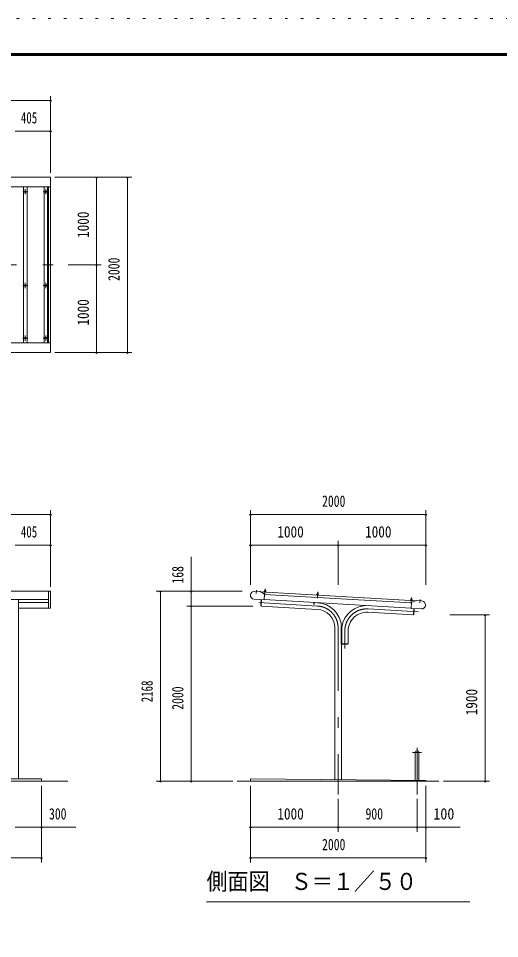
# Model space of a CAD drawing. Units: millimetres, scale not verified, with parts at other scales. Extents: x -23448 to 23452, y -10500 to 10500.
# Drawn here: x 4393 to 9878, y 0 to 10500 of the extents above; entities that cross this region are included whole.
import ezdxf
from ezdxf.enums import TextEntityAlignment as Align

# ---------------------------------------------------------------- set-up
doc = ezdxf.new("R2010")
doc.units = ezdxf.units.MM
doc.header["$LTSCALE"] = 60
doc.linetypes.add('USER3', pattern=[24, 12, -5, 2, -5])
doc.linetypes.add('USER4', pattern=[3, 0.5, -2.5])
for name, color, linetype, lineweight in [('0-2_1-0BOLD', 7, 'Continuous', 18), ('0-3_1-2CENTER', 3, 'USER3', 18), ('0-4_1-4THIN', 4, 'Continuous', 18), ('0-5_1-5DIM', 3, 'Continuous', 18), ('0-C_F-F', 5, 'Continuous', 18), ('0-D_F-E_J_ADD', 5, 'USER4', 18)]:
    doc.layers.add(name, color=color, linetype=linetype, lineweight=lineweight)
doc.styles.add('ＭＳ ゴシック', font='')
doc.styles.get('ＭＳ ゴシック').set_extended_font_data('MS Gothic')

msp = doc.modelspace()

# ---------------------------------------------------------------- linework, layer by layer
at = {"layer": '0-2_1-0BOLD'}
for p, q in [((-3400.47, 8577.67), (4759.53, 8577.67)), ((4734.53, 8577.67), (4734.53, 6797.67)), ((4759.53, 6797.67), (-3400.47, 6797.67)), ((4734.54, 3768.55), (4734.54, 3962.67)), ((7151.02, 3958.33), (8926.08, 3855.97)), ((7216.36, 3957.8), (7193.89, 3959.1)), ((8875.56, 3831.34), (7198.36, 3928.05)), ((7202.47, 3968.8), (7202.17, 3963.69)), ((7202.86, 3977.74), (7209.59, 3977.35)), ((7208.66, 3963.32), (7208.95, 3968.43)), ((7801.47, 3934.27), (7801.18, 3929.16)), ((7801.86, 3943.2), (7808.6, 3942.81)), ((7807.66, 3928.78), (7807.96, 3933.89)), ((7815.36, 3923.26), (7815.18, 3920.04)), ((4734.54, 3868.72), (-3375.47, 3868.72)), ((4392.68, 1824.67), (4392.68, 3868.72)), ((4392.68, 3834.18), (4734.54, 3834.18)), ((7194.73, 3865.15), (7080.42, 3871.74)), ((7161.59, 3867.06), (7157.49, 3795.98)), ((7157.49, 3795.98), (7160.69, 3795.8)), ((7160.57, 3793.7), (7164.79, 3866.88)), ((7160.57, 3793.7), (7799.74, 3756.85)), ((8872.11, 3771.44), (7194.91, 3868.15)), ((7763.97, 3835.34), (7762.7, 3813.37)), ((8861.1, 3862.96), (8883.57, 3861.67)), ((8869.39, 3867.56), (8869.69, 3872.67)), ((8876.16, 3872.3), (8875.87, 3867.18)), ((8876.81, 3881.21), (8876.32, 3872.79)), ((8376.04, 3723.62), (8897.68, 3693.54)), ((8897.68, 3693.54), (8901.89, 3766.71)), ((8900.99, 3695.45), (8897.81, 3695.63)), ((8905.09, 3766.53), (8901, 3695.45)), ((7999.39, 3545.35), (7999.39, 1815.05)), ((8078.7, 3362.12), (8078.7, 3562.12)), ((8151.99, 3362.12), (8151.99, 3512.12)), ((8072.69, 3362.12), (8151.99, 3362.12)), ((8075.69, 1814.29), (8075.69, 3362.12)), ((8916.19, 2124.67), (8916.19, 1805.88)), ((8958.89, 1805.46), (8958.89, 2124.67)), ((4954.54, 1794.67), (-3595.47, 1794.67)), ((6887.54, 1794.67), (9187.55, 1794.67)), ((9037.54, 1804.67), (9037.54, 1794.67))]:
    msp.add_line(p, q, dxfattribs=at)
msp.add_lwpolyline([(4759.53, 6687.67), (4759.53, 8687.67), (-3400.47, 8687.67), (-3400.47, 6687.67)], close=True, dxfattribs=at)
for points in [[(-3033.62, 3768.55), (-3400.47, 3768.55), (-3400.47, 3962.67), (4759.53, 3962.67), (4759.53, 3768.55), (4392.68, 3768.55)], [(7194.73, 3865.15), (7198.53, 3931.04), (7150.06, 3958.88), (7085.66, 3962.59)], [(7193.71, 3955.87), (7193.89, 3959.1), (7198.57, 3963.9), (7212.27, 3963.11), (7216.36, 3957.8), (7216.17, 3954.57)], [(7198.93, 3963.88), (7199.22, 3968.99), (7200.13, 3969.44), (7211.35, 3968.8), (7212.19, 3968.24), (7211.9, 3963.13)], [(7209.11, 3968.93), (7209.59, 3977.35), (7208.54, 3978.54), (7204.05, 3978.79), (7202.86, 3977.74), (7202.37, 3969.32)], [(7792.71, 3921.33), (7792.9, 3924.56), (7815.36, 3923.26), (7811.27, 3928.57), (7797.57, 3929.36), (7792.9, 3924.56)], [(7797.93, 3929.34), (7798.23, 3934.46), (7799.13, 3934.91), (7810.36, 3934.26), (7811.2, 3933.71), (7810.91, 3928.59)], [(7808.11, 3934.39), (7808.6, 3942.81), (7807.54, 3944), (7803.04, 3944.26), (7801.86, 3943.2), (7801.37, 3934.78)], [(7762.7, 3813.37), (7759.5, 3813.56), (7760.77, 3835.52)], [(8883.38, 3858.44), (8883.57, 3861.67), (8879.48, 3866.98), (8865.78, 3867.76), (8861.1, 3862.96), (8860.92, 3859.73)], [(8879.11, 3867), (8879.41, 3872.11), (8878.57, 3872.66), (8867.34, 3873.31), (8866.44, 3872.86), (8866.14, 3867.75)], [(8869.58, 3873.18), (8870.07, 3881.6), (8876.81, 3881.21), (8875.75, 3882.4), (8871.26, 3882.66), (8870.07, 3881.6)], [(8991.48, 3852.7), (8927.09, 3856.41), (8875.73, 3834.33), (8871.93, 3768.44), (8986.25, 3761.85)], [(8078.7, 3562.12), (8072.69, 3562.12), (8072.69, 3362.12)], [(8077.84, 3362.12), (8077.84, 3358.92), (8149.84, 3358.92), (8149.84, 3362.12)], [(-3295.47, 1794.67), (-3295.47, 1824.67), (4654.53, 1824.67), (4654.53, 1794.67)], [(9037.54, 1804.67), (7037.55, 1824.67), (7037.55, 1794.67)]]:
    msp.add_lwpolyline(points, dxfattribs=at)
for centre in [(4471.2, 8522.67), (4704.53, 8522.67), (4471.2, 7452.68), (4704.53, 7452.68), (4471.2, 6852.68), (4704.53, 6852.68)]:
    msp.add_circle(centre, 10, dxfattribs=at)
for centre, radius, start, end in [((7083.05, 3917.17), 45.5, 86.69978, 266.69978), ((7200.71, 3966.53), 2.88, 52.31572, 112.31572), ((7205.12, 3958.39), 10.75, 69.11201, 104.28793), ((7210.44, 3965.97), 2.88, 61.08423, 121.08423), ((7799.72, 3931.99), 2.88, 52.31572, 112.31572), ((7804.13, 3923.85), 10.75, 69.11201, 104.28793), ((7809.45, 3931.43), 2.88, 61.08423, 121.08423), ((7787.54, 3545.35), 288.15, 3.33707, 86.70007), ((8363.85, 3512.12), 288.15, 86.70003, 171.72519), ((8867.92, 3870.4), 2.88, 52.30984, 112.30984), ((8872.33, 3862.26), 10.75, 69.11124, 104.28716), ((8877.65, 3869.84), 2.88, 61.07835, 121.07835), ((8988.86, 3807.28), 45.5, 266.69992, 86.69992), ((7787.54, 3545.35), 211.85, 0, 86.7), ((8363.85, 3512.12), 211.85, 86.7, 180), ((8937.54, 2124.67), 21.35, 0, 180)]:
    msp.add_arc(centre, radius, start, end, dxfattribs=at)
at = {"layer": '0-3_1-2CENTER'}
for p, q in [((4501.2, 8522.67), (4441.2, 8522.67)), ((4471.2, 8492.68), (4471.2, 8552.68)), ((4734.53, 8522.67), (4674.53, 8522.67)), ((4704.53, 8552.68), (4704.53, 8492.68)), ((-3550.47, 7687.67), (4909.53, 7687.67)), ((4471.2, 7482.68), (4471.2, 7422.67)), ((4704.53, 7482.68), (4704.53, 7422.67)), ((4501.2, 7452.68), (4441.2, 7452.68)), ((4734.53, 7452.68), (4674.53, 7452.68)), ((4441.2, 6852.68), (4501.2, 6852.68)), ((4471.2, 6882.68), (4471.2, 6822.68)), ((4674.53, 6852.68), (4734.53, 6852.68)), ((4704.53, 6882.68), (4704.53, 6822.68)), ((7106.01, 3977.05), (7103.8, 3938.11)), ((7202.89, 3919.8), (7206.93, 3989.9)), ((7801.9, 3885.26), (7805.94, 3955.36)), ((8870.11, 3823.67), (8874.15, 3893.77)), ((7133.05, 3833.5), (7801.94, 3794.93)), ((8972.93, 3869.4), (8970.65, 3830.46)), ((8952.99, 3728.57), (8378.24, 3761.71)), ((8037.54, 3545.35), (8037.54, 1644.67)), ((8113.84, 3512.12), (8113.84, 3308.92)), ((8988.89, 2124.67), (8886.19, 2124.67)), ((8937.54, 1644.67), (8937.54, 2176.02))]:
    msp.add_line(p, q, dxfattribs=at)
for centre, start, end in [((7787.54, 3545.35), 0, 86.69983), ((8363.85, 3512.12), 86.70003, 180)]:
    msp.add_arc(centre, 250, start, end, dxfattribs=at)
at = {"layer": '0-4_1-4THIN'}
for p, q in [((4451.19, 8577.68), (4451.19, 6797.68)), ((4491.19, 6797.68), (4491.19, 8577.68)), ((4684.52, 8577.68), (4684.52, 6797.68)), ((4724.53, 6797.68), (4724.53, 8577.68))]:
    msp.add_line(p, q, dxfattribs=at)
at = {"layer": '0-5_1-5DIM'}
for p, q in [((-3400.47, 9562.67), (4759.53, 9562.67)), ((4769.53, 9562.67), (4749.53, 9562.67)), ((4759.53, 9612.67), (4759.53, 8737.67)), ((4354.53, 9212.68), (4759.53, 9212.68)), ((4769.53, 9212.68), (4749.53, 9212.68)), ((4809.53, 8687.67), (5684.53, 8687.67)), ((5294.54, 8687.67), (5274.54, 8687.67)), ((5284.54, 8687.67), (5284.54, 7687.67)), ((5644.53, 8687.67), (5624.53, 8687.67)), ((5634.53, 6687.67), (5634.53, 8687.67)), ((4959.53, 7687.67), (5334.54, 7687.67)), ((5294.54, 7687.67), (5274.54, 7687.67)), ((5284.54, 7687.67), (5284.54, 6687.67)), ((4809.53, 6687.67), (5684.53, 6687.67)), ((5294.54, 6687.67), (5274.54, 6687.67)), ((5644.53, 6687.67), (5624.53, 6687.67)), ((-3400.47, 4837.67), (4759.53, 4837.67)), ((4769.53, 4837.67), (4749.53, 4837.67)), ((4759.53, 4887.67), (4759.53, 4012.67)), ((7047.55, 4837.67), (7027.55, 4837.67)), ((7037.55, 4037.67), (7037.55, 4887.67)), ((7037.55, 4837.67), (9037.54, 4837.67)), ((9047.54, 4837.67), (9027.54, 4837.67)), ((9037.54, 4887.67), (9037.54, 4037.67)), ((8037.54, 4037.67), (8037.54, 4537.67)), ((4354.53, 4487.67), (4759.53, 4487.67)), ((4769.53, 4487.67), (4749.53, 4487.67)), ((7047.55, 4487.67), (7027.55, 4487.67)), ((7037.55, 4487.67), (8037.54, 4487.67)), ((8047.54, 4487.67), (8027.54, 4487.67)), ((8037.54, 4487.67), (9037.54, 4487.67)), ((9047.54, 4487.67), (9027.54, 4487.67)), ((6362.54, 3962.67), (6362.54, 4355.18)), ((5962.54, 3962.67), (6942.4, 3962.67)), ((6022.54, 3962.67), (6002.54, 3962.67)), ((6012.54, 1794.67), (6012.54, 3962.67)), ((6372.54, 3962.67), (6352.54, 3962.67)), ((6362.54, 3794.67), (6362.54, 3962.67)), ((7064.97, 3794.67), (6312.54, 3794.67)), ((6372.54, 3794.67), (6352.54, 3794.67)), ((6362.54, 1794.67), (6362.54, 3794.67)), ((9312.54, 3694.67), (9762.54, 3694.67)), ((9722.54, 3694.67), (9702.54, 3694.67)), ((9712.54, 1794.67), (9712.54, 3694.67)), ((6837.54, 1794.67), (5962.54, 1794.67)), ((6022.54, 1794.67), (6002.54, 1794.67)), ((6372.54, 1794.67), (6352.54, 1794.67)), ((9237.55, 1794.67), (9762.54, 1794.67)), ((9722.54, 1794.67), (9702.54, 1794.67)), ((4654.53, 1744.67), (4654.53, 869.67)), ((7037.55, 869.67), (7037.55, 1744.67)), ((9037.54, 1744.67), (9037.54, 869.67)), ((8037.54, 1594.67), (8037.54, 1219.67)), ((8937.54, 1219.67), (8937.54, 1594.67)), ((4354.53, 1269.67), (4654.53, 1269.67)), ((4664.53, 1269.67), (4644.53, 1269.67)), ((4654.53, 1269.67), (5047.04, 1269.67)), ((7047.55, 1269.67), (7027.55, 1269.67)), ((7037.55, 1269.67), (8037.54, 1269.67)), ((8047.54, 1269.67), (8027.54, 1269.67)), ((8037.54, 1269.67), (8937.54, 1269.67)), ((8947.54, 1269.67), (8927.54, 1269.67)), ((8937.54, 1269.67), (9037.54, 1269.67)), ((9047.54, 1269.67), (9027.54, 1269.67)), ((9037.54, 1269.67), (9430.04, 1269.67)), ((4654.53, 919.67), (-3295.47, 919.67)), ((4664.53, 919.67), (4644.53, 919.67)), ((7047.55, 919.67), (7027.55, 919.67)), ((9037.54, 919.67), (7037.55, 919.67)), ((9047.54, 919.67), (9027.54, 919.67)), ((9537.54, 419.67), (6537.55, 419.67))]:
    msp.add_line(p, q, dxfattribs=at)
for centre in [(4759.53, 9562.67), (4759.53, 9212.68), (5284.54, 8687.67), (5634.53, 8687.67), (5284.54, 7687.67), (5284.54, 6687.67), (5634.53, 6687.67), (4759.53, 4837.67), (7037.55, 4837.67), (9037.54, 4837.67), (4759.53, 4487.67), (7037.55, 4487.67), (8037.54, 4487.67), (9037.54, 4487.67), (6012.54, 3962.67), (6362.54, 3962.67), (6362.54, 3794.67), (9712.54, 3694.67), (6012.54, 1794.67), (6362.54, 1794.67), (9712.54, 1794.67), (4654.53, 1269.67), (7037.55, 1269.67), (8037.54, 1269.67), (8937.54, 1269.67), (9037.54, 1269.67), (4654.53, 919.67), (7037.55, 919.67), (9037.54, 919.67)]:
    msp.add_arc(centre, 10, 180, 0, dxfattribs=at)
at = {"layer": '0-C_F-F'}
for points in [[(22951.87, -10000), (-5748.13, -10000), (-5748.13, 10100), (22951.87, 10100)], [(22949.37, -9997.5), (-5745.63, -9997.5), (-5745.63, 10097.5), (22949.37, 10097.5)], [(22946.87, -9995), (22946.87, 10095), (-5743.13, 10095), (-5743.13, -9995)], [(22944.37, -9992.5), (-5740.63, -9992.5), (-5740.63, 10092.5), (22944.37, 10092.5)], [(22941.87, -9990), (22941.87, 10090), (-5738.13, 10090), (-5738.13, -9990)], [(22939.37, -9987.5), (-5735.63, -9987.5), (-5735.63, 10087.5), (22939.37, 10087.5)], [(22936.87, -9985), (22936.87, 10085), (-5733.13, 10085), (-5733.13, -9985)], [(22934.37, -9982.5), (-5730.63, -9982.5), (-5730.63, 10082.5), (22934.37, 10082.5)], [(22931.87, -9980), (-5728.13, -9980), (-5728.13, 10080), (22931.87, 10080)], [(22929.37, -9977.5), (-5725.63, -9977.5), (-5725.63, 10077.5), (22929.37, 10077.5)], [(22926.87, -9975), (22926.87, 10075), (-5723.12, 10075), (-5723.12, -9975)]]:
    msp.add_lwpolyline(points, close=True, dxfattribs=at)
at = {"layer": '0-D_F-E_J_ADD'}
msp.add_lwpolyline([(23451.87, -10500), (-6248.13, -10500), (-6248.13, 10500), (23451.87, 10500)], close=True, dxfattribs=at)

# ---------------------------------------------------------------- texts
at = {"layer": '0-5_1-5DIM', "color": 7, "style": 'ＭＳ ゴシック'}
for s, height, width, p in [('405', 130.2, 0.7, (4420.65, 9262.68)), ('2000', 130.2, 0.75, (7854.51, 4887.67)), ('405', 130.2, 0.7, (4420.65, 4537.67)), ('1000', 130.2, 0.85, (7344.74, 4537.67)), ('1000', 130.2, 0.85, (8344.74, 4537.67)), ('300', 130.2, 0.75, (4741.68, 1319.67)), ('1000', 130.2, 0.85, (7344.74, 1319.67)), ('900', 130.2, 0.75, (8349.92, 1319.67)), ('100', 130.2, 0.9, (9123.21, 1319.67)), ('2000', 130.2, 0.75, (7854.51, 969.67)), ('側面図\u3000Ｓ＝１／５０', 195.4, 0.9, (6537.55, 496.32))]:
    msp.add_text(s, height=height, dxfattribs=dict(at, width=width)).set_placement(p, align=Align.BOTTOM_LEFT)
for s, width, p in [('1000', 0.85, (5234.54, 7994.87)), ('2000', 0.75, (5584.53, 7504.64)), ('1000', 0.85, (5234.54, 6994.87)), ('168', 0.75, (6312.54, 4051.06)), ('2168', 0.7, (5962.54, 2696.22)), ('2000', 0.75, (6312.54, 2611.64)), ('1900', 0.85, (9662.54, 2547.83))]:
    msp.add_text(s, height=130.2, rotation=90, dxfattribs=dict(at, width=width)).set_placement(p, align=Align.BOTTOM_LEFT)

doc.saveas('drawing.dxf')
